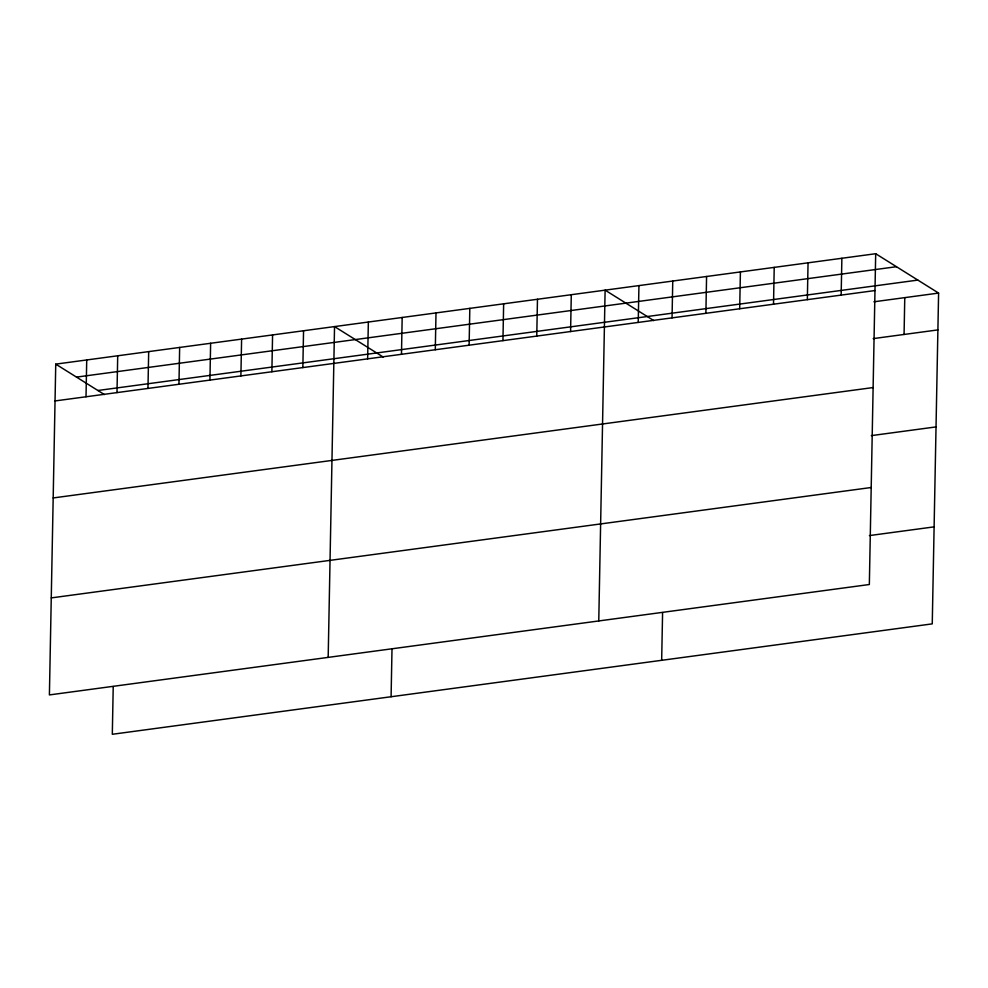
<?xml version="1.0" encoding="UTF-8"?>
<svg xmlns="http://www.w3.org/2000/svg" width="988" height="988" viewBox="0 0 988 988"><rect width="100%" height="100%" fill="white"/><g stroke="black" fill="none" stroke-linecap="round" stroke-linejoin="round"><path stroke-width="1.48" d="M55.748 364.127L49.4 694.922L869.341 584.513L875.689 253.718L55.748 364.127L104.382 394.558M86.018 396.781L86.722 359.953M116.992 392.606L117.708 355.779M113.225 686.537L112.311 734.282L932.252 623.873L938.6 293.078L875.689 253.718M147.965 388.432L148.682 351.617M178.952 384.258L179.655 347.443M209.925 380.096L210.629 343.268M240.899 375.922L241.603 339.106M271.873 371.747L272.577 334.932M302.847 367.585L303.551 330.758M328.177 657.378L334.537 326.583L383.171 357.014M367.647 358.854L368.351 322.039M391.087 696.738L392.001 649.005M401.474 354.297L402.178 317.481M435.288 349.752L436.004 312.924M469.115 345.195L469.819 308.367M502.941 340.638L503.645 303.822M536.756 336.081L537.472 299.265M570.582 331.536L571.286 294.708M598.765 620.946L605.113 290.151L653.747 320.581M638.223 322.421L638.94 285.606M661.664 660.305L662.59 612.572M672.05 317.864L672.754 281.049M705.877 313.32L706.581 276.492M739.691 308.762L740.407 271.935M773.518 304.205L774.221 267.39M807.344 299.648L808.048 262.833M841.159 295.103L841.875 258.276M904.069 334.463L904.773 297.635M76.508 377.107L896.449 266.711M97.898 390.495L917.84 280.098M55.044 400.943L874.985 290.546M873.898 301.797L938.6 293.078M873.194 338.612L937.896 329.906M53.179 497.952L873.12 387.555M871.33 435.622L936.031 426.915M51.265 597.901L871.206 487.504M869.403 535.582L934.117 526.863"/></g></svg>
